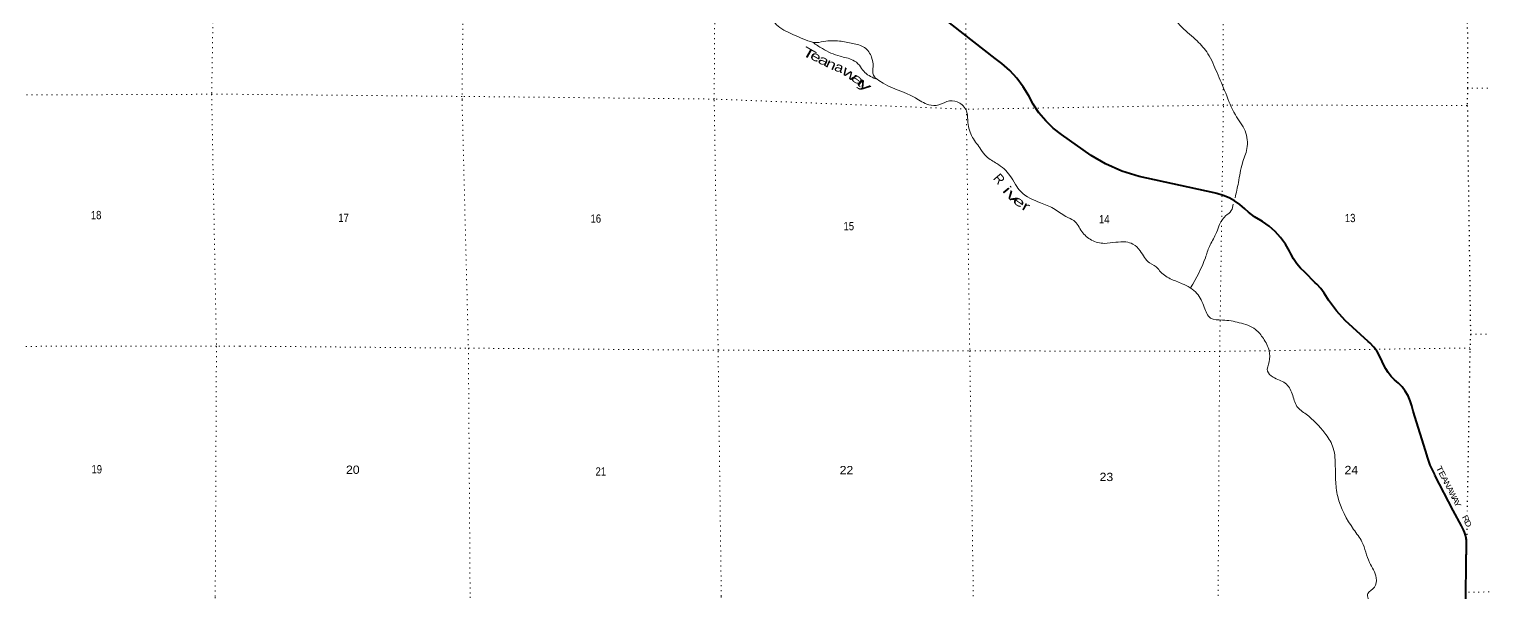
# Model space of a CAD drawing. Header units: feet. Extents: x -8 to 250644, y -192250 to 1368.
# Drawn here: x 26785 to 57408, y -108387 to -96508 of the extents above; entities that cross this region are included whole.
import ezdxf
from ezdxf.enums import TextEntityAlignment as Align

# ---------------------------------------------------------------- set-up
doc = ezdxf.new("R2010")
doc.units = ezdxf.units.FT
doc.header["$LTSCALE"] = 70
doc.linetypes.add('DOTTED', pattern=[1.5, 0.3, -1.2])
for name, color, linetype, lineweight in [('26', 7, 'Continuous', 40), ('39', 7, 'Continuous', 13), ('6', 7, 'DOTTED', 25), ('7', 7, 'DOTTED', 13)]:
    doc.layers.add(name, color=color, linetype=linetype, lineweight=lineweight)
doc.layers.add('27', color=7, linetype='Continuous')
doc.layers.add('41', color=7, linetype='Continuous')

msp = doc.modelspace()

# ---------------------------------------------------------------- linework, layer by layer
at = {"layer": '26'}
msp.add_lwpolyline([(57026.25, -108629.92), (57024.97, -108369.49), (57041.52, -107302.74), (57033.98, -107236.31), (57019.54, -107171.04), (56998.35, -107107.64), (56977.78, -107060.93), (56935.59, -106971.53), (56761.13, -106647.56), (56378.15, -105905.08), (56364.9, -105876.78), (56280.55, -105694.12), (56215.76, -105503.66), (56213.83, -105496.79), (55921.29, -104561.14), (55894.39, -104449.04), (55857.97, -104341.24), (55810.48, -104237.84), (55752.44, -104139.98), (55684.48, -104048.71), (55607.37, -103965.05), (55528.92, -103895.49), (55458.32, -103824.68), (55395.5, -103746.88), (55341.16, -103662.95), (55295.89, -103573.79), (55270.15, -103509.58), (55220.13, -103402.79), (55159.23, -103301.81), (55088.1, -103207.76), (55007.53, -103121.65), (54970.05, -103087.18), (54490.17, -102649.24), (54303.08, -102444.01), (54138.47, -102220.36), (54114.03, -102182.54), (54049.3, -102074.8), (53973.66, -101974.43), (53887.95, -101882.51), (53855.62, -101852.42), (53638.13, -101628.44), (53549.54, -101544.42), (53470.22, -101451.61), (53401.03, -101351.02), (53342.73, -101243.74), (53318.05, -101188.38), (53231.1, -101040.37), (53129.15, -100902.26), (53013.32, -100775.56), (52884.88, -100661.67), (52745.25, -100561.82), (52715.2, -100543.09), (52577.96, -100460.45), (52450.11, -100363.92), (52373.73, -100295.21), (52271.64, -100206.95), (52160.88, -100129.85), (52042.67, -100064.75), (51918.3, -100012.36), (51789.14, -99973.26), (51729.61, -99960.08), (50148.58, -99616.47), (49789.6, -99500.77), (49444.67, -99348.17), (49140.36, -99174.96), (48514.39, -98726.54), (48341.78, -98592.27), (48184.15, -98440.69), (48043.22, -98273.47), (47920.55, -98092.43), (47826.06, -97917.65), (47712.41, -97724.63), (47579.2, -97544.54), (47427.9, -97379.37), (47260.16, -97230.92), (47123.51, -97130.76), (45998.16, -96248.61)], dxfattribs=at)
at = {"layer": '39'}
for points in [[(32677.55, -91662.69), (32681.04, -91805.33), (32674.94, -91915.95), (32759.21, -92002.5), (32915.81, -92024.75), (33124.67, -91956.52), (33261.28, -91848.01), (33415.92, -91807.91), (33544.39, -91850.24), (33767.2, -91940.93), (33909.71, -92015.46), (34034.09, -92174.45), (34110.25, -92369.61), (34152.32, -92506.41), (34224.56, -92568.82), (34375.12, -92609.17), (34616.02, -92675.73), (34794.7, -92702.01), (35075.8, -92702.23), (35330.79, -92716.5), (35537.58, -92752.87), (35647.97, -92809.27), (35794.5, -92877.77), (36029.41, -92894.04), (36505.26, -92912.51), (36772.28, -92954.95), (37029.23, -93041.64), (37322.23, -93253.06), (37591.22, -93349.81), (37904.42, -93380.22), (38137.35, -93356.26), (38358.21, -93370.51), (38546.89, -93449.1), (38741.56, -93592.06), (39002.41, -93841.67), (39195.04, -94022.84), (39447.92, -94183.94), (39678.72, -94324.91), (39803.11, -94463.79), (39738.75, -94618.62), (39568.02, -94711.01), (39475.57, -94841.67), (39409.19, -95016.61), (39453.25, -95175.54), (39631.85, -95316.48), (39900.84, -95409.2), (40139.76, -95429.5), (40376.75, -95347.22), (40587.6, -95311.18), (40772.34, -95291.21), (40971.09, -95337.62), (41143.72, -95400.1), (41501.08, -95452.67), (41645.65, -95454.8), (41880.61, -95398.66), (42067.38, -95348.52), (42207.93, -95342.59), (42330.37, -95401.02), (42304.2, -95503.58), (42273.96, -95666.47), (42259.79, -95835.42), (42357.98, -96125.13), (42486.3, -96380.67), (42807.41, -96594.12), (43234.96, -96771.45), (43311.25, -96791.62), (43512.05, -96767.64), (43845.36, -96761.86), (44122.42, -96810.35), (44371.33, -96897.03), (44519.77, -97100.29), (44549.75, -97299.44), (44559.67, -97478.45), (44670.02, -97591.18), (45440.79, -97957.84), (45721.79, -98102.87), (45934.62, -98105.04), (46159.56, -98020.74), (46374.37, -98067.17), (46524.83, -98262.38), (46546.76, -98475.61), (46644.93, -98789.45), (46821.45, -99045.03), (46935.79, -99193.96), (47158.56, -99340.96), (47431.46, -99592.59), (47549.79, -99783.76), (47658.11, -99930.67), (48077.59, -100168.33), (48348.57, -100287.21), (48609.47, -100456.37), (48776.07, -100542.98), (48944.57, -100772.41), (49151.25, -100953.59), (49418.25, -101022.18), (49657.21, -100998.23), (49874.06, -100992.36)], [(52322.16, -91629.37), (52203.51, -91894.78), (52052.77, -92119.93), (51845.81, -92328.96), (51672.99, -92535.99), (51580.43, -92819.52), (51489.87, -93111.1), (51479.59, -93451.01), (51625.97, -93730.7), (51696.07, -93980.16), (51591.49, -94231.5), (51366.44, -94468.67), (51191.56, -94758.17), (51064.79, -95142.24), (50903.89, -95538.36), (50807.22, -95948.6), (50875.29, -96236.27), (51053.83, -96471.74), (51370.87, -96757.6), (51599.58, -97027.3), (51790.05, -97425.69), (51972.46, -97858.27), (52176.95, -98313), (52381.51, -98655.08), (52419.4, -99027.21), (52324.82, -99332.87), (52240.21, -99741.11), (52170.97, -100064.99)], [(43282.37, -96789.95), (43483.84, -96920.48), (43855.18, -97079.66), (44124.18, -97160.32), (44262.65, -97271.06), (44352.91, -97397.84), (44603.45, -97554.59)], [(52131.86, -100199.07), (52091.21, -100332.33), (51970.66, -100444.88), (51831.97, -100657.97), (51761.57, -100834.92), (51630.88, -101088.25), (51546.38, -101325.52), (51234.91, -101958.29)], [(49874.06, -100992.36), (50020.6, -101036.73), (50173.1, -101181.66), (50369.7, -101433.23), (50552.33, -101556.06), (50582.42, -101598.33), (50805.17, -101767.45), (51058.09, -101872.24), (51367.16, -102075.62), (51521.56, -102369.4), (51653.92, -102596.78), (51904.88, -102639.22), (52258.23, -102693.79), (52599.46, -102836.86), (52765.98, -103028.07), (52888.28, -103285.62), (52886.11, -103518.93), (52853.85, -103718.03), (52970.22, -103840.82), (53227.14, -103969.74), (53373.56, -104191.1), (53471.76, -104456.68), (53664.4, -104621.76), (54057.66, -105020.31), (54222.12, -105293.98), (54280.07, -105686.24), (54285.87, -106008.06), (54331.81, -106354.05), (54666.64, -107050.24), (54841.14, -107311.85), (54999.46, -107746.42), (55143.8, -108070.36), (55103.51, -108267.44), (54966.88, -108400.09), (55010.89, -108629.42), (55016.7, -108937.16), (54918.08, -109270.97), (54889.87, -109459.65)]]:
    msp.add_spline(points, degree=3, dxfattribs=at)
at = {"layer": '6'}
for points in [[(57024.72, -91615.15), (57048.13, -92441.57), (57055.98, -92693), (57060.48, -97755.59), (57058.22, -98121.65), (57125.14, -102932.87), (57112.05, -103300.82), (57054.21, -106667.69)], [(57047.83, -107038.98), (57024.97, -108369.49), (57026.8, -108628.96), (57051.39, -113665.41), (57042.38, -113938.83), (57101.91, -118969.4), (57150.38, -124319.64), (57194.86, -129643.74), (57307.56, -135028.23), (57311.01, -135871.46)]]:
    msp.add_lwpolyline(points, dxfattribs=at)
at = {"layer": '7'}
for p, q in [((62424.79, -97760.46), (57060.48, -97755.59)), ((57125.14, -102932.87), (62438, -103005.88)), ((62456.69, -108346.18), (57024.97, -108369.49))]:
    msp.add_line(p, q, dxfattribs=at)
for points in [[(30718.21, -91666.02), (30717.73, -92586.54), (30627.9, -97881.64), (30729.05, -103188.68), (30703.54, -108474.74), (30756.44, -113776.73), (30697.52, -118688.96)], [(35966.03, -91658.3), (35955.31, -92616.42), (35898.56, -98000.66), (36032.24, -103230.4), (36068.74, -108472.03), (36042.98, -113745.79), (36049.93, -115164.54)], [(41364.28, -119095.94), (41387.87, -113836.39), (41355.48, -108458), (41288.82, -103274.68), (41206.17, -97982.73), (41239.98, -92686.86), (41226.63, -91649.36)], [(46478.45, -91639.21), (46476.42, -92823.64), (46512.83, -98196), (46585.57, -103286.8), (46662.21, -108558.63), (46576.18, -113874.58), (46582.54, -119150.37), (46566.44, -123088.9)], [(51803.53, -132387.69), (51855.85, -129752.27), (51805.41, -124335.64), (51795.03, -119073.93), (51772.56, -113868.52), (51811.54, -108661.03), (51846.19, -103298.9), (51924.1, -98107.64), (51903.73, -92769.49), (51891.6, -91627.46)], [(14696.95, -97852.65), (20046.2, -97906.69), (25368.99, -97900.61), (30627.9, -97881.64), (31216.15, -97882.77)], [(57058.22, -98121.65), (51924.1, -98107.64), (46512.83, -98196), (41206.17, -97982.73), (35901.41, -97926.36), (31614.62, -97886.07), (31216.15, -97882.77)], [(31219.52, -103188.79), (30729.05, -103188.68), (25349.52, -103193.64), (20002.61, -103201.75), (14691.59, -103160.96), (9376.53, -103098.03), (4065.47, -103023.02), (4046.81, -103022.84)], [(31219.52, -103188.79), (31544.67, -103190.75), (36032.24, -103230.4), (41288.82, -103274.68), (46585.57, -103286.8), (51846.19, -103298.9), (57114.9, -103226.52)]]:
    msp.add_lwpolyline(points, dxfattribs=at)

# ---------------------------------------------------------------- texts
at = {"layer": '27'}
for s, rotation, width, p in [('T', 295.763, 1.4, (56395.23, -105742.1)), ('T', 295.763, 1.4, (56395.23, -105742.1)), ('T', 295.763, 1.4, (56395.23, -105742.1)), ('E', 297.285, 1.25, (56450.22, -105855.29)), ('E', 297.285, 1.25, (56450.22, -105855.29)), ('E', 297.285, 1.25, (56450.22, -105855.29)), ('A', 297.285, 1.3, (56505.23, -105961.94)), ('A', 297.285, 1.3, (56505.23, -105961.94)), ('A', 297.285, 1.3, (56505.23, -105961.94)), ('N', 297.285, 1.15, (56560.24, -106068.58)), ('N', 297.285, 1.15, (56560.24, -106068.58)), ('N', 297.285, 1.15, (56560.24, -106068.58)), ('A', 297.285, 1.3, (56615.25, -106175.23)), ('A', 297.285, 1.3, (56615.25, -106175.23)), ('A', 297.285, 1.3, (56615.25, -106175.23)), ('A', 297.285, 1.3, (56725.27, -106388.53)), ('A', 297.285, 1.3, (56725.27, -106388.53)), ('A', 297.285, 1.3, (56725.27, -106388.53)), ('Y', 297.285, 1.3, (56766.93, -106477.36)), ('R', 298.303, 1.2, (56943.42, -106786.44)), ('D', 298.303, 1.2, (56991.41, -106896.55))]:
    msp.add_text(s, height=120, rotation=rotation, dxfattribs=dict(at, width=width)).set_placement(p)
msp.add_text('W', height=120, rotation=297.285, dxfattribs=at).set_placement((56670.26, -106281.88))
msp.add_text('W', height=120, rotation=297.285, dxfattribs=at).set_placement((56670.26, -106281.88))
msp.add_text('W', height=120, rotation=297.285, dxfattribs=at).set_placement((56670.26, -106281.88))
at = {"layer": '41'}
for s, rotation, width, p in [('T', 330.255, 1.7, (43153.05, -97106.5)), ('e', 331.099, 1.45, (43300.23, -97170.78)), ('a', 334.537, 1.45, (43470.09, -97257.42)), ('n', 335.627, 1.4, (43630.24, -97337.04)), ('a', 340.71, 1.25, (43805.76, -97407.06)), ('w', 324.571, 1.65, (44004.83, -97529.08)), ('a', 319.919, 1.95, (44167.7, -97641.18)), ('y', 321.34, 1.9, (44324.23, -97762.41)), ('i', 309.852, 1.65, (47293.44, -99956.64)), ('v', 310.5, 2, (47418.2, -100094.18)), ('e', 324.84, 1.65, (47569.95, -100220.81)), ('r', 332.247, 1.6, (47727.48, -100330.74))]:
    msp.add_text(s, height=200, rotation=rotation, dxfattribs=dict(at, width=width)).set_placement(p, align=Align.CENTER)
msp.add_text('R', height=200, rotation=310.548, dxfattribs=at).set_placement((47129.6, -99730.63), align=Align.CENTER)
at = {"layer": '7'}
for s, rotation, width, p in [('18', 0.038, 0.85, (28085.96, -100513.61)), ('17', 359.956, 0.85, (33295.36, -100571.3)), ('16', 359.956, 0.85, (38604.16, -100587.45)), ('14', 359.956, 0.85, (49306.1, -100601.72)), ('13', 359.956, 0.85, (54482.42, -100575.54)), ('15', 359.956, 0.85, (43928.61, -100746.15)), ('19', 0.038, 0.85, (28098.73, -105869.01)), ('20', 359.956, 1.1, (33456.3, -105879.39)), ('21', 359.956, 0.85, (38708.87, -105915.61)), ('22', 359.956, 1.1, (43847.03, -105887.39)), ('23', 359.956, 1.1, (49318.38, -106030.38)), ('24', 359.956, 1.1, (54474.7, -105885.51))]:
    msp.add_text(s, height=175, rotation=rotation, dxfattribs=dict(at, width=width)).set_placement(p)

doc.saveas('drawing.dxf')
